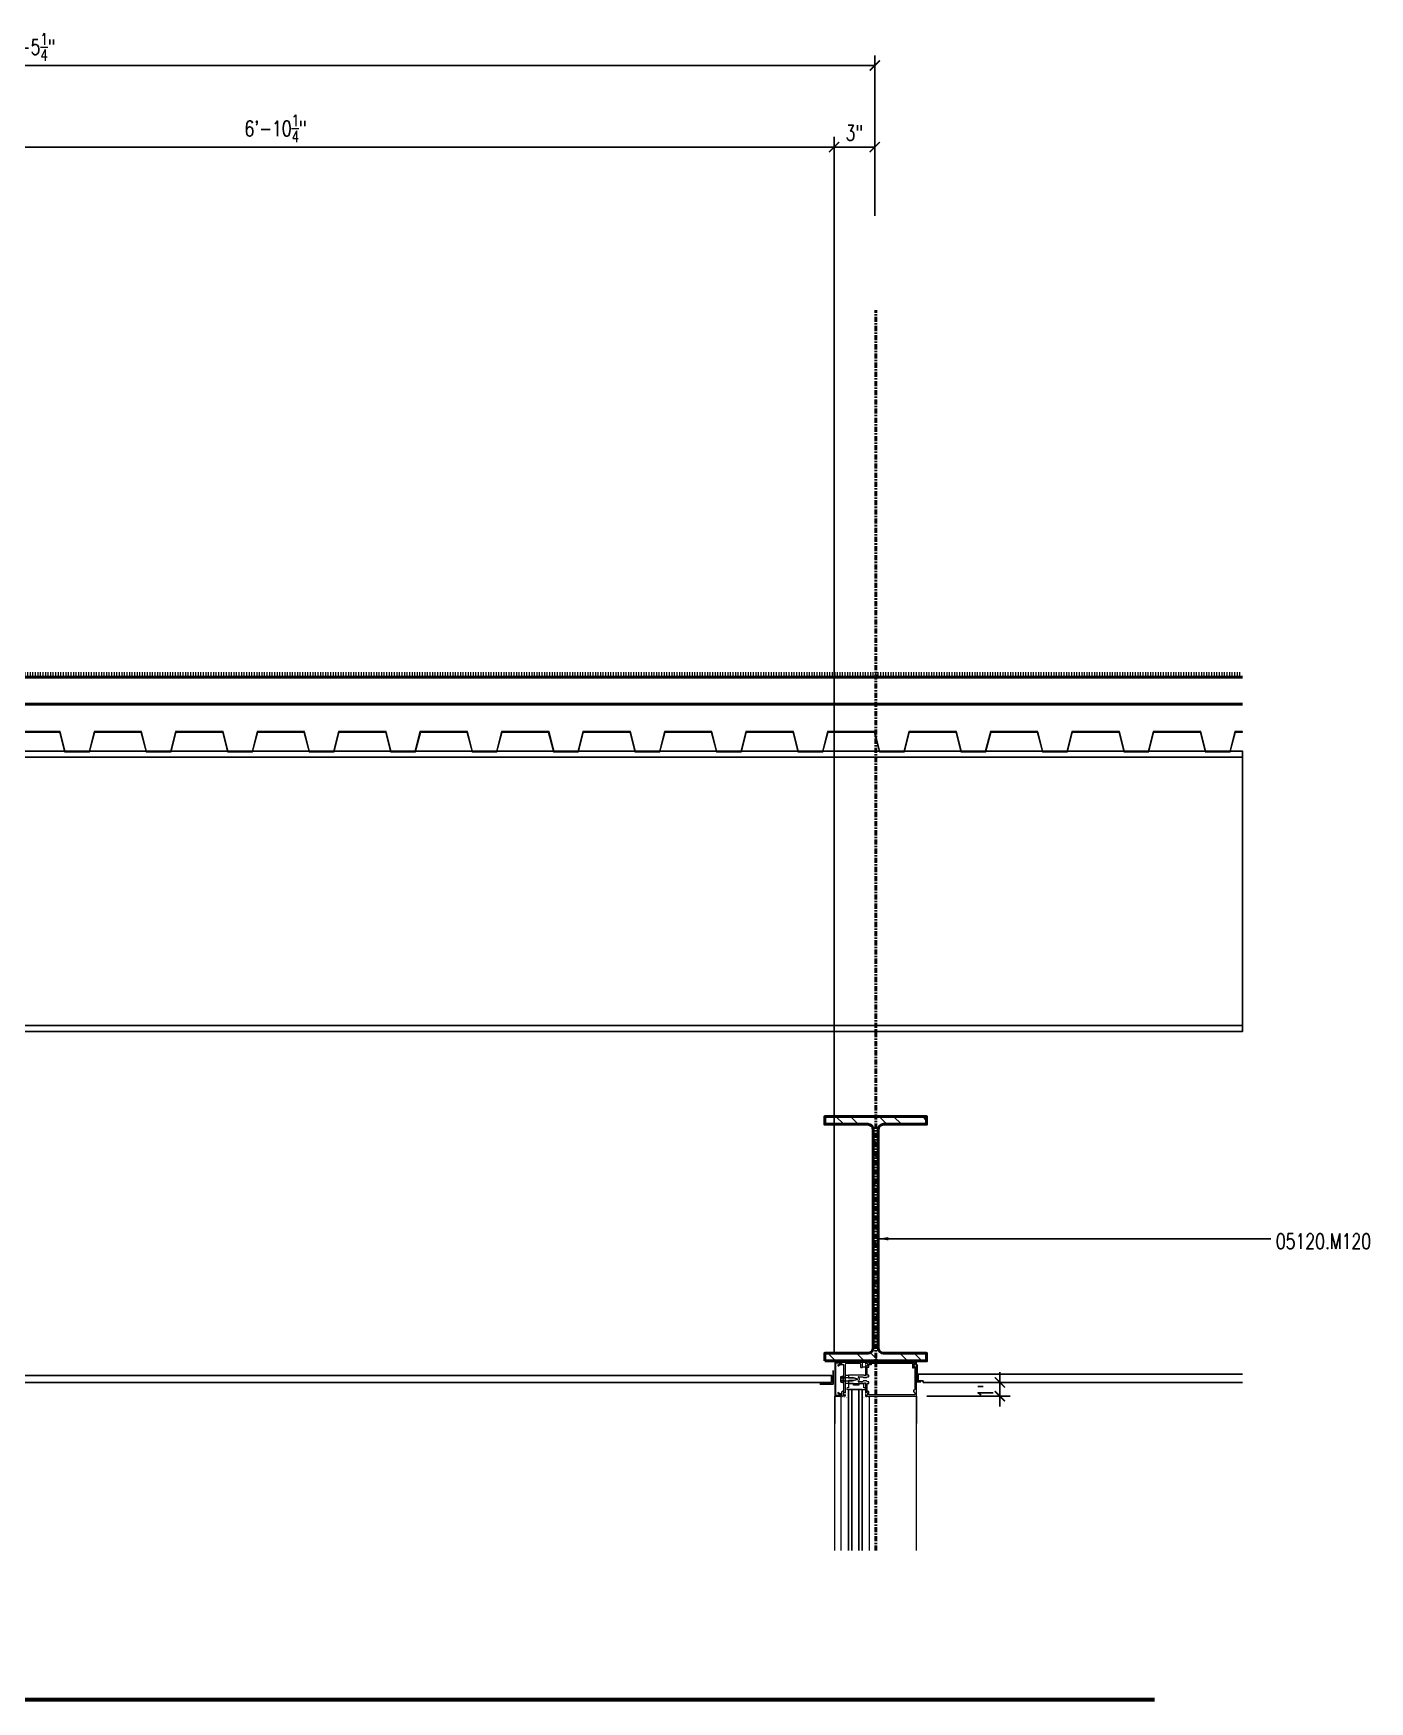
# Model space of a CAD drawing. Header units: inches. Extents: x 4066 to 5785, y 40 to 930.
# Drawn here: x 5203.2 to 5301.6, y 342.2 to 465 of the extents above; entities that cross this region are included whole.
import ezdxf

# ---------------------------------------------------------------- set-up
doc = ezdxf.new("R2010")
doc.units = ezdxf.units.IN
doc.header["$LTSCALE"] = 0.5
doc.header["$MEASUREMENT"] = 0
doc.linetypes.add('CENTER2', pattern=[1.125, 0.75, -0.125, 0.125, -0.125])
doc.layers.get('0').update_dxf_attribs({"lineweight": 18})
doc.layers.get('Defpoints').update_dxf_attribs({"color": 140, "lineweight": 18})
for name, color, linetype, lineweight in [('A-Anno-Dims', 211, 'Continuous', 18), ('A-Anno-Note', 231, 'Continuous', 25), ('A-Detl-Fine', 90, 'Continuous', 18), ('A-Detl-Medm', 31, 'Continuous', 25), ('A-Detl-Patt', 190, 'Continuous', 18), ('A-Detl-Thin', 150, 'Continuous', 18), ('A-Detl-Wide', 213, 'Continuous', 50), ('G-Anno-Ttlb', 213, 'Continuous', 50)]:
    doc.layers.add(name, color=color, linetype=linetype, lineweight=lineweight)
doc.styles.add('Arch-Dim', font='romans.shx', dxfattribs={"width": 0.75})
doc.dimstyles.new('Aec-Arch-I-96', dxfattribs={"dimscale": 96, "dimtxt": 0.09375, "dimasz": 0.0625, "dimexe": 0.0625, "dimexo": 0.0625, "dimgap": 0.03125, "dimtad": 1, "dimdec": 4, "dimzin": 3, "dimdsep": 46, "dimlunit": 4, "dimtxsty": 'Arch-Dim', "dimblk": 'ARCHTICK', "dimcen": 0.09375, "dimazin": 2, "dimtfac": 0.75, "dimtdec": 4, "dimtix": 1, "dimtmove": 2, "dimatfit": 2, "dimfxl": 1, "dimtolj": 1, "dimtzin": 0, "dimarcsym": 0})

# ---------------------------------------------------------------- blocks, each defined once
blk = doc.blocks.new('*U61')
at = {"layer": 'A-Detl-Patt'}
h = blk.add_hatch(dxfattribs=at)
h.set_pattern_fill('ANSI32', color=256, scale=6, style=0)
h.set_pattern_definition([(45, (0, -8.995), (-1.591, 1.591), []), (45, (1.0607, -8.995), (-1.591, 1.591), [])])
edge = h.paths.add_edge_path()
edge.add_line((3.7475, -17.99), (3.7475, -17.42))
edge.add_line((3.7475, -17.42), (0.5775, -17.42))
edge.add_arc((0.5775, -17.02), 0.4, 180, 270, ccw=False)
edge.add_line((0.1775, -17.02), (0.1775, -0.97))
edge.add_arc((0.5775, -0.97), 0.4, 90, 180, ccw=False)
edge.add_line((0.5775, -0.57), (3.7475, -0.57))
edge.add_line((3.7475, -0.57), (3.7475, 0))
edge.add_line((3.7475, 0), (-3.7475, 0))
edge.add_line((-3.7475, 0), (-3.7475, -0.57))
edge.add_line((-3.7475, -0.57), (-0.5775, -0.57))
edge.add_arc((-0.5775, -0.97), 0.4, 0, 90, ccw=False)
edge.add_line((-0.1775, -0.97), (-0.1775, -17.02))
edge.add_arc((-0.5775, -17.02), 0.4, -90, 0, ccw=False)
edge.add_line((-0.5775, -17.42), (-3.7475, -17.42))
edge.add_line((-3.7475, -17.42), (-3.7475, -17.99))
edge.add_line((-3.7475, -17.99), (3.7475, -17.99))
at = {"color": 0, "linetype": 'ByBlock'}
blk.add_lwpolyline([(3.7475, -17.99), (3.7475, -17.42), (0.5775, -17.42, -0.41421356), (0.1775, -17.02), (0.1775, -0.97, -0.41421356), (0.5775, -0.57), (3.7475, -0.57), (3.7475, 0), (-3.7475, 0), (-3.7475, -0.57), (-0.5775, -0.57, -0.41421356), (-0.1775, -0.97), (-0.1775, -17.02, -0.41421356), (-0.5775, -17.42), (-3.7475, -17.42), (-3.7475, -17.99)], format="xyb", close=True, dxfattribs=at)
blk = doc.blocks.new('*U68')
at = {"layer": 'A-Detl-Thin'}
blk.add_lwpolyline([(0, 0.06), (0, 0), (0.92, 0), (1.3, 1.44), (4.7, 1.44), (5.08, 0), (6.92, 0), (7.3, 1.44), (10.7, 1.44), (11.08, 0), (12.92, 0), (13.3, 1.44), (16.7, 1.44), (17.08, 0), (18.92, 0), (19.3, 1.44), (22.7, 1.44), (23.08, 0), (24.92, 0), (25.3, 1.44), (28.7, 1.44), (29.08, 0), (30.92, 0), (31.3, 1.44), (34.7, 1.44), (35.08, 0), (36.92, 0), (37.3, 1.44), (40.7, 1.44), (41.08, 0), (42.92, 0), (43.3, 1.44), (46.7, 1.44), (47.08, 0), (48.92, 0), (49.3, 1.44), (52.7, 1.44), (53.08, 0), (54.92, 0), (55.3, 1.44), (58.7, 1.44), (59.08, 0), (60.92, 0), (61.3, 1.44), (64.7, 1.44), (65.08, 0), (66.92, 0), (67.3, 1.44), (70.7, 1.44), (71.08, 0), (72.92, 0), (73.3, 1.44), (76.7, 1.44), (77.08, 0), (78.92, 0), (79.3, 1.44), (82.7, 1.44), (83.08, 0), (84.92, 0), (85.3, 1.44), (88.7, 1.44), (89.08, 0), (90.92, 0), (91.3, 1.44), (94.7, 1.44), (95.08, 0), (96.92, 0), (97.3, 1.44), (100.7, 1.44), (101.08, 0), (102.92, 0), (103.3, 1.44), (106.7, 1.44), (107.08, 0), (108.92, 0), (109.3, 1.44), (112.7, 1.44), (113.08, 0), (114.92, 0), (115.3, 1.44), (118.7, 1.44), (119.08, 0), (120.92, 0), (121.3, 1.44), (124.7, 1.44), (125.08, 0), (126.92, 0), (127.3, 1.44), (130.7, 1.44), (131.08, 0), (132.92, 0), (133.3, 1.44), (136.7, 1.44), (137.08, 0), (138.92, 0), (139.3, 1.44), (142.7, 1.44), (143.08, 0), (144.92, 0), (145.3, 1.44), (145.81, 1.44), (145.81, 1.5), (145.25, 1.5), (144.88, 0.06), (143.12, 0.06), (142.75, 1.5), (139.25, 1.5), (138.88, 0.06), (137.12, 0.06), (136.75, 1.5), (133.25, 1.5), (132.88, 0.06), (131.12, 0.06), (130.75, 1.5), (127.25, 1.5), (126.88, 0.06), (125.12, 0.06), (124.75, 1.5), (121.25, 1.5), (120.88, 0.06), (119.12, 0.06), (118.75, 1.5), (115.25, 1.5), (114.88, 0.06), (113.12, 0.06), (112.75, 1.5), (109.25, 1.5), (108.88, 0.06), (107.12, 0.06), (106.75, 1.5), (103.25, 1.5), (102.88, 0.06), (101.12, 0.06), (100.75, 1.5), (97.25, 1.5), (96.88, 0.06), (95.12, 0.06), (94.75, 1.5), (91.25, 1.5), (90.88, 0.06), (89.12, 0.06), (88.75, 1.5), (85.25, 1.5), (84.88, 0.06), (83.12, 0.06), (82.75, 1.5), (79.25, 1.5), (78.88, 0.06), (77.12, 0.06), (76.75, 1.5), (73.25, 1.5), (72.88, 0.06), (71.12, 0.06), (70.75, 1.5), (67.25, 1.5), (66.88, 0.06), (65.12, 0.06), (64.75, 1.5), (61.25, 1.5), (60.88, 0.06), (59.12, 0.06), (58.75, 1.5), (55.25, 1.5), (54.88, 0.06), (53.12, 0.06), (52.75, 1.5), (49.25, 1.5), (48.88, 0.06), (47.12, 0.06), (46.75, 1.5), (43.25, 1.5), (42.88, 0.06), (41.12, 0.06), (40.75, 1.5), (37.25, 1.5), (36.88, 0.06), (35.12, 0.06), (34.75, 1.5), (31.25, 1.5), (30.88, 0.06), (29.12, 0.06), (28.75, 1.5), (25.25, 1.5), (24.88, 0.06), (23.12, 0.06), (22.75, 1.5), (19.25, 1.5), (18.88, 0.06), (17.12, 0.06), (16.75, 1.5), (13.25, 1.5), (12.88, 0.06), (11.12, 0.06), (10.75, 1.5), (7.25, 1.5), (6.88, 0.06), (5.12, 0.06), (4.75, 1.5), (1.25, 1.5), (0.88, 0.06), (0, 0.06)], close=True, dxfattribs=at)
at = {"layer": 'A-Detl-Wide'}
blk.add_lwpolyline([(0, 0.06), (0, 5.5), (145.81, 5.5)], dxfattribs=at)
blk = doc.blocks.new('_ArchTick')
at = {"color": 0, "linetype": 'ByBlock', "const_width": 0.15}
blk.add_lwpolyline([(-0.5, -0.5), (0.5, 0.5)], dxfattribs=at)
blk = doc.blocks.new('*D144')
at = {"layer": 'A-Anno-Dims', "color": 0, "lineweight": -2, "transparency": 16777216}
for p, q in [((5274.37, 365.67), (5274.37, 366.42)), ((5272.69, 365.67), (5275.12, 365.67)), ((5274.37, 364.65), (5274.37, 365.67)), ((5268.98, 364.65), (5275.12, 364.65)), ((5274.37, 364.65), (5274.37, 363.9))]:
    blk.add_line(p, q, dxfattribs=at)
at = {"layer": 'Defpoints', "color": 0, "transparency": 16777216}
for p in [(5271.94, 365.67), (5274.37, 365.67), (5268.23, 364.65)]:
    blk.add_point(p, dxfattribs=at)
at = {"layer": 'A-Anno-Dims', "color": 0, "lineweight": -2, "transparency": 16777216, "xscale": 0.75, "yscale": 0.75, "zscale": 0.75}
for p, rotation in [((5274.37, 365.67), 270), ((5274.37, 364.65), 90)]:
    blk.add_blockref('_ArchTick', p, dxfattribs=dict(at, rotation=rotation))
at = {"layer": 'A-Anno-Dims', "color": 0, "transparency": 16777216, "insert": (5273.32, 365.16), "char_height": 1.125, "attachment_point": 5, "rotation": 90, "style": 'Arch-Dim'}
blk.add_mtext('\\A1;1"', dxfattribs=at)
blk = doc.blocks.new('*D146')
at = {"layer": 'A-Anno-Dims', "color": 0, "lineweight": -2, "transparency": 16777216}
for p, q in [((5179.92, 445.37), (5179.92, 457.37)), ((5262.16, 367.9), (5262.16, 457.37)), ((5179.92, 456.62), (5262.16, 456.62))]:
    blk.add_line(p, q, dxfattribs=at)
at = {"layer": 'Defpoints', "color": 0, "transparency": 16777216}
for p in [(5262.16, 456.62), (5179.92, 444.62), (5262.16, 367.15)]:
    blk.add_point(p, dxfattribs=at)
at = {"layer": 'A-Anno-Dims', "color": 0, "lineweight": -2, "transparency": 16777216, "xscale": 0.75, "yscale": 0.75, "zscale": 0.75, "rotation": 180}
blk.add_blockref('_ArchTick', (5179.92, 456.62), dxfattribs=at)
at = {"layer": 'A-Anno-Dims', "color": 0, "lineweight": -2, "transparency": 16777216, "xscale": 0.75, "yscale": 0.75, "zscale": 0.75}
blk.add_blockref('_ArchTick', (5262.16, 456.62), dxfattribs=at)
at = {"layer": 'A-Anno-Dims', "color": 0, "transparency": 16777216, "insert": (5221.04, 457.98), "char_height": 1.125, "attachment_point": 5, "style": 'Arch-Dim'}
blk.add_mtext('\\A1;6\'-10{\\H0.750000x;\\S1/4;}"', dxfattribs=at)
blk = doc.blocks.new('*D147')
at = {"layer": 'A-Anno-Dims', "color": 0, "lineweight": -2, "transparency": 16777216}
for p, q in [((5262.16, 367.9), (5262.16, 457.37)), ((5265.16, 451.55), (5265.16, 457.37)), ((5262.16, 456.62), (5265.16, 456.62))]:
    blk.add_line(p, q, dxfattribs=at)
at = {"layer": 'Defpoints', "color": 0, "transparency": 16777216}
for p in [(5265.16, 456.62), (5265.16, 450.8), (5262.16, 367.15)]:
    blk.add_point(p, dxfattribs=at)
at = {"layer": 'A-Anno-Dims', "color": 0, "lineweight": -2, "transparency": 16777216, "xscale": 0.75, "yscale": 0.75, "zscale": 0.75, "rotation": 180}
blk.add_blockref('_ArchTick', (5262.16, 456.62), dxfattribs=at)
at = {"layer": 'A-Anno-Dims', "color": 0, "lineweight": -2, "transparency": 16777216, "xscale": 0.75, "yscale": 0.75, "zscale": 0.75}
blk.add_blockref('_ArchTick', (5265.16, 456.62), dxfattribs=at)
at = {"layer": 'A-Anno-Dims', "color": 0, "transparency": 16777216, "insert": (5263.66, 457.66), "char_height": 1.125, "attachment_point": 5, "style": 'Arch-Dim'}
blk.add_mtext('\\A1;3"', dxfattribs=at)
blk = doc.blocks.new('*D148')
at = {"layer": 'A-Anno-Dims', "color": 0, "lineweight": -2, "transparency": 16777216}
for p, q in [((5139.92, 445.37), (5139.92, 463.37)), ((5265.16, 451.55), (5265.16, 463.37)), ((5139.92, 462.62), (5265.16, 462.62))]:
    blk.add_line(p, q, dxfattribs=at)
at = {"layer": 'Defpoints', "color": 0, "transparency": 16777216}
for p in [(5265.16, 462.62), (5265.16, 450.8), (5139.92, 444.62)]:
    blk.add_point(p, dxfattribs=at)
at = {"layer": 'A-Anno-Dims', "color": 0, "lineweight": -2, "transparency": 16777216, "xscale": 0.75, "yscale": 0.75, "zscale": 0.75, "rotation": 180}
blk.add_blockref('_ArchTick', (5139.92, 462.62), dxfattribs=at)
at = {"layer": 'A-Anno-Dims', "color": 0, "lineweight": -2, "transparency": 16777216, "xscale": 0.75, "yscale": 0.75, "zscale": 0.75}
blk.add_blockref('_ArchTick', (5265.16, 462.62), dxfattribs=at)
at = {"layer": 'A-Anno-Dims', "color": 0, "transparency": 16777216, "insert": (5202.54, 463.98), "char_height": 1.125, "attachment_point": 5, "style": 'Arch-Dim'}
blk.add_mtext('\\A1;10\'-5{\\H0.750000x;\\S1/4;}"', dxfattribs=at)

msp = doc.modelspace()

# ---------------------------------------------------------------- hatches: boundary and pattern name
at = {"layer": 'A-Detl-Thin'}
h = msp.add_hatch(dxfattribs=at)
h.set_pattern_fill('LINE', color=256, scale=1.5, angle=90, style=0)
h.set_pattern_definition([(90, (5311.91664, 417.59097), (0.1875, 1e-17), [])])
h.paths.add_polyline_path([(5146.41751, 417.96597), (5146.41751, 417.59097), (5292.22557, 417.59097), (5292.22557, 417.96597)], flags=0)

# ---------------------------------------------------------------- linework, layer by layer
at = {"layer": 'A-Detl-Fine'}
for p, q in [((5262.635, 366.05225), (5262.635, 365.74787)), ((5262.6473, 366.08666), (5262.666, 366.08666)), ((5262.666, 366.08666), (5262.666, 365.71347)), ((5262.66993, 366.10298), (5262.80961, 366.10298)), ((5262.80961, 366.15007), (5262.80961, 365.65007)), ((5262.80961, 366.15007), (5262.84961, 366.15007)), ((5262.84961, 366.15007), (5262.84961, 365.65007)), ((5262.84961, 366.02545), (5263.51461, 366.02545)), ((5262.97461, 366.21307), (5263.22461, 366.21307)), ((5263.84961, 365.90007), (5263.51461, 366.02545)), ((5264.22484, 367.14967), (5264.47484, 367.14967)), ((5264.47484, 366.78967), (5264.22484, 366.78967)), ((5262.6473, 365.71347), (5262.666, 365.71347)), ((5262.66993, 366.00152), (5262.80961, 366.00152)), ((5262.66993, 365.7986), (5262.80961, 365.7986)), ((5262.66993, 365.69715), (5262.80961, 365.69715)), ((5262.80961, 365.65007), (5262.84961, 365.65007)), ((5262.84961, 365.77468), (5263.51461, 365.77468)), ((5263.22461, 365.58707), (5262.97461, 365.58707)), ((5263.22461, 365.27507), (5263.16211, 365.27507)), ((5263.16211, 365.15007), (5264.41211, 365.15007)), ((5263.59961, 365.58707), (5263.22461, 365.58707)), ((5263.22461, 365.58707), (5263.22461, 365.27507)), ((5263.51461, 365.77468), (5263.84961, 365.90007)), ((5263.59961, 365.46207), (5263.59961, 365.58707)), ((5263.97461, 365.46207), (5263.59961, 365.46207)), ((5264.34961, 365.58707), (5263.97461, 365.58707)), ((5263.97461, 365.58707), (5263.97461, 365.46207)), ((5264.34961, 365.27507), (5264.34961, 365.58707)), ((5264.41211, 365.27507), (5264.34961, 365.27507)), ((5262.68485, 364.58951), (5262.68485, 364.65031)), ((5262.68574, 353.29375), (5262.68576, 364.58957)), ((5264.76436, 364.59106), (5264.76436, 364.65007)), ((5264.76525, 353.29375), (5264.76527, 364.59106))]:
    msp.add_line(p, q, dxfattribs=at)
at = {"layer": 'A-Detl-Fine', "const_width": 0.01111}
for points in [[(5262.95776, 365.11876), (5263.20207, 365.11876)], [(5264.42312, 365.11876), (5264.17881, 365.11876)], [(5263.21256, 364.51473), (5262.68485, 364.58951)], [(5264.23666, 364.51628), (5264.76436, 364.59106)]]:
    msp.add_lwpolyline(points, dxfattribs=at)
at = {"layer": 'A-Detl-Fine'}
for centre, radius, start, end in [((5262.68931, 366.05225), 0.05431, 110.9107, 249.0893), ((5262.79985, 365.90007), 0.16485, 142.0123, 217.9877), ((5262.68931, 365.74787), 0.05431, 110.9107, 249.0893), ((5263.16211, 365.21257), 0.0625, 90, 270), ((5264.41211, 365.21257), 0.0625, 270, 90)]:
    msp.add_arc(centre, radius, start, end, dxfattribs=at)
at = {"layer": 'A-Detl-Medm'}
for p, q in [((5185.41174, 411.70073), (5292.22557, 411.70073)), ((5183.41174, 391.94073), (5292.22557, 391.94073)), ((5268.35059, 365.77807), (5268.35059, 366.27507)), ((5268.35059, 366.27507), (5292.22556, 366.27507)), ((5268.35059, 365.77807), (5268.72559, 365.77807)), ((5268.72559, 365.65007), (5268.72559, 365.77807)), ((5268.72559, 365.65007), (5292.22556, 365.65007))]:
    msp.add_line(p, q, dxfattribs=at)
at = {"layer": 'A-Detl-Medm', "linetype": 'Continuous'}
for p, q in [((5264.22461, 365.13868), (5263.22461, 365.13868)), ((5263.22551, 365.13868), (5263.2255, 353.29375)), ((5263.4755, 353.29375), (5263.47551, 365.13868)), ((5263.97551, 365.13868), (5263.9755, 353.29375)), ((5264.2255, 353.29375), (5264.22551, 365.13868))]:
    msp.add_line(p, q, dxfattribs=at)
at = {"layer": 'A-Detl-Medm'}
msp.add_lwpolyline([(5185.41174, 391.49073), (5183.41174, 391.49073), (5183.41174, 393.82073), (5188.16174, 393.82073), (5188.16174, 409.82073), (5183.41174, 409.82073), (5183.41174, 410.65073), (5184.91174, 410.65073, 0.414213562), (5185.41174, 411.15073), (5185.41174, 412.15073), (5292.22557, 412.15073), (5292.22557, 391.49073), (5185.41174, 391.49073)], format="xyb", close=True, dxfattribs=at)
msp.add_lwpolyline([(5261.97461, 365.6656), (5146.16677, 365.66562), (5146.16677, 366.16562), (5261.97461, 366.1656)], close=True, dxfattribs=at)
for points in [[(5262.09961, 366.5406), (5262.09961, 365.5406), (5261.09961, 365.5406)], [(5268.31934, 366.96257), (5268.28809, 366.93132), (5268.28809, 365.71257), (5268.53809, 365.71257)]]:
    msp.add_lwpolyline(points, dxfattribs=at)
at = {"layer": 'A-Detl-Medm', "linetype": 'Continuous', "const_width": 0.01111}
msp.add_lwpolyline([(5263.97461, 364.89438), (5263.47461, 364.89438)], dxfattribs=at)
at = {"layer": 'A-Detl-Thin'}
for p, q in [((5262.66861, 367.15007), (5262.22461, 367.15007)), ((5262.22461, 367.15007), (5262.22461, 364.65007)), ((5262.28461, 367.10007), (5262.64861, 367.10007)), ((5262.28461, 364.70007), (5262.28461, 367.10007)), ((5262.45861, 366.95863), (5262.64123, 367.06407)), ((5262.60378, 366.95007), (5262.49861, 366.88934)), ((5262.87461, 366.95007), (5262.60378, 366.95007)), ((5262.64861, 367.10007), (5262.64861, 367.07007)), ((5262.72861, 367.07007), (5262.72861, 367.09007)), ((5262.73861, 367.08007), (5262.73861, 367.12007)), ((5262.76861, 367.15007), (5264.22461, 367.15007)), ((5262.84961, 366.20007), (5262.87461, 366.22507)), ((5262.84961, 365.91507), (5262.84961, 366.20007)), ((5262.97461, 366.03307), (5262.84961, 366.03307)), ((5262.87461, 366.22507), (5262.87461, 366.95007)), ((5262.97461, 366.99007), (5262.97461, 366.12507)), ((5262.97461, 366.21307), (5262.97461, 366.15057)), ((5262.97461, 366.12507), (5262.98961, 366.11007)), ((5262.98961, 366.11007), (5262.97461, 366.09507)), ((5262.97461, 366.09507), (5262.97461, 365.70507)), ((5264.06461, 367.05007), (5263.03461, 367.05007)), ((5263.22461, 366.17307), (5263.20961, 366.15807)), ((5263.20961, 366.15807), (5263.22461, 366.14307)), ((5263.22461, 366.07007), (5263.20961, 366.05507)), ((5263.20961, 366.05507), (5263.22461, 366.04007)), ((5264.38861, 366.21307), (5263.22461, 366.21307)), ((5263.22461, 366.21307), (5263.22461, 366.17307)), ((5263.22461, 366.21307), (5263.22461, 366.15057)), ((5263.22461, 366.14307), (5263.22461, 366.07007)), ((5263.22461, 366.04007), (5263.22461, 366.00007)), ((5263.94599, 366.08807), (5264.27361, 366.08807)), ((5264.12461, 366.78007), (5264.12461, 366.99007)), ((5264.19461, 366.75007), (5264.15461, 366.75007)), ((5264.22461, 367.15007), (5264.22461, 366.78007)), ((5264.33361, 366.02807), (5264.53961, 366.02807)), ((5264.39861, 366.16307), (5264.39861, 366.20307)), ((5264.46461, 366.15307), (5264.40861, 366.15307)), ((5264.47461, 367.13007), (5264.47461, 367.04807)), ((5264.47461, 366.89207), (5264.47461, 366.54007)), ((5264.47461, 366.54007), (5264.48961, 366.52507)), ((5264.48961, 366.52507), (5264.47461, 366.51007)), ((5264.47461, 366.51007), (5264.47461, 366.16307)), ((5264.70461, 367.15007), (5264.49461, 367.15007)), ((5264.5641, 367.06407), (5264.57461, 367.06407)), ((5264.57461, 366.87607), (5264.5641, 366.87607)), ((5264.59961, 366.21307), (5264.59961, 366.79507)), ((5264.59961, 366.79507), (5264.70461, 366.79507)), ((5264.69461, 366.21307), (5264.59961, 366.21307)), ((5264.59961, 366.08807), (5264.69461, 366.08807)), ((5264.62461, 367.01407), (5264.62461, 366.92607)), ((5264.72461, 367.08007), (5264.72461, 367.13007)), ((5264.80561, 367.08007), (5264.72461, 367.08007)), ((5264.72461, 366.81507), (5264.72461, 367.02007)), ((5264.72461, 367.02007), (5264.80561, 367.02007)), ((5264.72461, 366.11807), (5264.72461, 366.18307)), ((5268.07471, 366.99226), (5268.01859, 366.83807)), ((5268.01859, 366.83807), (5268.07059, 366.83807)), ((5268.20852, 367.12607), (5268.07471, 366.99226)), ((5268.10059, 366.80807), (5268.10059, 365.15507)), ((5268.22559, 364.65007), (5268.22559, 367.119)), ((5262.64123, 364.73607), (5262.45861, 364.84151)), ((5262.49861, 364.91079), (5262.60378, 364.85007)), ((5262.60378, 364.85007), (5262.73861, 364.85007)), ((5262.73861, 364.85007), (5262.73861, 364.96407)), ((5262.79861, 365.02407), (5262.87461, 365.02407)), ((5262.82461, 364.87407), (5262.82461, 364.78607)), ((5262.86461, 365.90007), (5262.84961, 365.91507)), ((5262.84961, 365.88507), (5262.86461, 365.90007)), ((5262.84961, 365.60007), (5262.84961, 365.88507)), ((5262.97461, 365.76707), (5262.84961, 365.76707)), ((5262.87461, 365.57507), (5262.84961, 365.60007)), ((5262.87461, 365.02407), (5262.87461, 365.57507)), ((5262.88511, 364.92407), (5262.87461, 364.92407)), ((5262.97461, 365.70507), (5262.98961, 365.69007)), ((5262.98961, 365.69007), (5262.97461, 365.67507)), ((5262.97461, 365.67507), (5262.97461, 364.90807)), ((5262.97461, 365.64957), (5262.97461, 365.58707)), ((5263.22461, 365.76007), (5263.20961, 365.74507)), ((5263.20961, 365.74507), (5263.22461, 365.73007)), ((5263.22461, 365.65707), (5263.20961, 365.64207)), ((5263.20961, 365.64207), (5263.22461, 365.62707)), ((5263.22461, 366.00007), (5263.65461, 366.00007)), ((5263.65461, 365.80007), (5263.22461, 365.80007)), ((5263.22461, 365.80007), (5263.22461, 365.76007)), ((5263.22461, 365.73007), (5263.22461, 365.65707)), ((5263.22461, 365.64957), (5263.22461, 365.58707)), ((5263.22461, 365.62707), (5263.22461, 365.58707)), ((5263.22461, 365.58707), (5264.38861, 365.58707)), ((5263.65461, 366.00007), (5263.87272, 365.94162)), ((5263.87272, 365.85851), (5263.65461, 365.80007)), ((5264.27361, 365.71207), (5263.94599, 365.71207)), ((5264.53961, 365.77207), (5264.33361, 365.77207)), ((5264.39861, 365.59707), (5264.39861, 365.63707)), ((5264.40861, 365.64707), (5264.46461, 365.64707)), ((5264.47461, 365.63707), (5264.47461, 365.29007)), ((5264.47461, 365.29007), (5264.48961, 365.27507)), ((5264.48961, 365.27507), (5264.47461, 365.26007)), ((5264.47461, 365.26007), (5264.47461, 364.90807)), ((5264.5641, 364.92407), (5264.57461, 364.92407)), ((5264.69461, 365.71207), (5264.59961, 365.71207)), ((5264.59961, 365.00507), (5264.59961, 365.58707)), ((5264.59961, 365.58707), (5264.69461, 365.58707)), ((5264.70461, 365.00507), (5264.59961, 365.00507)), ((5264.62461, 364.87407), (5264.62461, 364.78607)), ((5264.72461, 365.61707), (5264.72461, 365.68207)), ((5264.72461, 364.78007), (5264.72461, 364.98507)), ((5268.04059, 365.09507), (5268.00559, 365.09507)), ((5268.00559, 365.09507), (5268.00559, 364.97007)), ((5268.00559, 364.97007), (5268.04059, 364.97007)), ((5268.10059, 364.91007), (5268.10059, 364.78007)), ((5262.22461, 364.65007), (5262.22461, 362.65007)), ((5262.22461, 364.65007), (5262.66861, 364.65007)), ((5262.2255, 353.29375), (5262.22551, 364.65007)), ((5262.64861, 364.70007), (5262.28461, 364.70007)), ((5262.64861, 364.73007), (5262.64861, 364.70007)), ((5262.65849, 364.65011), (5262.68806, 364.65812)), ((5262.65849, 364.65007), (5262.65849, 364.65011)), ((5262.72861, 364.71007), (5262.72861, 364.73007)), ((5262.73861, 364.68007), (5262.73861, 364.72007)), ((5262.95461, 364.65007), (5262.76861, 364.65007)), ((5262.87461, 364.73607), (5262.88511, 364.73607)), ((5262.97461, 364.75207), (5262.97461, 364.67007)), ((5264.47461, 364.75207), (5264.47461, 364.67007)), ((5264.49461, 364.65007), (5268.22559, 364.65007)), ((5264.57461, 364.73607), (5264.5641, 364.73607)), ((5268.07059, 364.75007), (5264.75461, 364.75007)), ((5268.22557, 353.29375), (5268.22559, 364.65007)), ((5268.22559, 364.65007), (5268.22559, 362.65007))]:
    msp.add_line(p, q, dxfattribs=at)
msp.add_lwpolyline([(5264.75061, 367.09007, -0.414213562), (5264.73061, 367.11007), (5264.73061, 367.15007), (5268.20659, 367.15007, -0.668178638), (5268.21013, 367.14153), (5268.11866, 367.05007), (5268.01859, 367.05007), (5268.01859, 366.83807), (5268.05059, 366.83807), (5267.98447, 366.72354, -0.767326988), (5267.95659, 366.73101), (5267.95659, 367.07007), (5264.90061, 367.07007), (5264.90061, 367.01007, -0.414213562), (5264.84061, 366.95007), (5264.76061, 366.95007, -1), (5264.76061, 367.01007), (5264.83561, 367.01007), (5264.83561, 367.09007)], format="xyb", close=True, dxfattribs=at)
for centre, radius, start, end in [((5262.47861, 366.92399), 0.04, 120, 300), ((5262.68861, 367.08007), 0.05, 198.6629249, 0), ((5262.68861, 367.07007), 0.04, 180, 0), ((5262.66861, 367.09007), 0.06, 0, 90), ((5262.76861, 367.12007), 0.03, 90, 180), ((5263.03461, 366.99007), 0.06, 90, 180), ((5263.94599, 366.06807), 0.02, 90, 243.3313394), ((5263.86161, 365.90007), 0.168, 296.6686606, 63.3313394), ((5264.06461, 366.99007), 0.06, 0, 90), ((5264.15461, 366.78007), 0.03, 180, 270), ((5264.19461, 366.78007), 0.03, 270, 0), ((5264.33361, 366.08807), 0.06, 180, 270), ((5264.38861, 366.20307), 0.01, 0, 90), ((5264.40861, 366.16307), 0.01, 180, 270), ((5264.46461, 366.16307), 0.01, 270, 360), ((5264.49461, 367.13007), 0.02, 90, 180), ((5264.48961, 367.04807), 0.015, 180, 315.1896881), ((5264.48961, 366.89207), 0.015, 44.8103119, 180), ((5264.5641, 366.97407), 0.09, 90, 135.1896881), ((5264.5641, 366.96607), 0.09, 224.8103119, 270), ((5264.53961, 366.08807), 0.06, 270, 360), ((5264.57461, 367.01407), 0.05, 0, 90), ((5264.57461, 366.92607), 0.05, 270, 0), ((5264.69461, 366.18307), 0.03, 0, 90), ((5264.69461, 366.11807), 0.03, 270, 0), ((5264.70461, 367.13007), 0.02, 0, 90), ((5264.70461, 366.81507), 0.02, 270, 0), ((5264.80561, 367.05007), 0.03, 270, 90), ((5268.07059, 366.80807), 0.03, 0, 90), ((5268.21559, 367.119), 0.01, 0, 135), ((5262.47861, 364.87615), 0.04, 60, 240), ((5262.79861, 364.96407), 0.06, 90, 180), ((5262.87461, 364.87407), 0.05, 90, 180), ((5262.87461, 364.78607), 0.05, 180, 270), ((5262.88511, 364.83407), 0.09, 44.8103119, 90), ((5262.95961, 364.90807), 0.015, 224.8103119, 0), ((5263.86158, 365.90007), 0.04302, 285, 75), ((5263.94599, 365.73207), 0.02, 116.6686606, 270), ((5264.33361, 365.71207), 0.06, 90, 180), ((5264.38861, 365.59707), 0.01, 270, 0), ((5264.40861, 365.63707), 0.01, 90, 180), ((5264.46461, 365.63707), 0.01, 0, 90), ((5264.48961, 364.90807), 0.015, 180, 315.1896881), ((5264.5641, 364.83407), 0.09, 90, 135.1896881), ((5264.53961, 365.71207), 0.06, 0, 90), ((5264.57461, 364.87407), 0.05, 0, 90), ((5264.57461, 364.78607), 0.05, 270, 0), ((5264.69461, 365.68207), 0.03, 0, 90), ((5264.69461, 365.61707), 0.03, 270, 0), ((5264.70461, 364.98507), 0.02, 0, 90), ((5264.75461, 364.78007), 0.03, 180, 270), ((5268.04059, 365.15507), 0.06, 270, 0), ((5268.04059, 364.91007), 0.06, 0, 90), ((5268.07059, 364.78007), 0.03, 270, 0), ((5262.68861, 364.72007), 0.05, 0, 161.3370751), ((5262.68861, 364.73007), 0.04, 0, 180), ((5262.66861, 364.71007), 0.06, 270, 0), ((5262.76861, 364.68007), 0.03, 180, 270), ((5262.88511, 364.82607), 0.09, 270, 315.1896881), ((5262.95961, 364.75207), 0.015, 360, 135.1896881), ((5262.95461, 364.67007), 0.02, 270, 0), ((5264.48961, 364.75207), 0.015, 44.8103119, 180), ((5264.49461, 364.67007), 0.02, 180, 270), ((5264.5641, 364.82607), 0.09, 224.8103119, 270)]:
    msp.add_arc(centre, radius, start, end, dxfattribs=at)
at = {"layer": 'A-Detl-Wide', "linetype": 'CENTER2'}
msp.add_line((5265.2251, 353.29375), (5265.2251, 444.61564), dxfattribs=at)
at = {"layer": 'A-Detl-Wide'}
for points in [[(5292.22557, 417.59097), (5146.41751, 417.59097)], [(5148.55824, 415.59097), (5292.22557, 415.59097)]]:
    msp.add_lwpolyline(points, dxfattribs=at)
at = {"layer": 'G-Anno-Ttlb'}
msp.add_lwpolyline([(5109.86028, 342.31633, 0.3, 0.3, 0), (5285.77426, 342.31633, 0.3, 0.3, 0)], format="xyseb", dxfattribs=at)

# ---------------------------------------------------------------- block references
at = {"layer": 'A-Detl-Wide'}
msp.add_blockref('*U68', (5146.41751, 412.09097), dxfattribs=at)
at = {"layer": 'A-Detl-Wide', "xscale": -1}
msp.add_blockref('*U61', (5265.2251, 385.24003), dxfattribs=at)

# ---------------------------------------------------------------- texts
at = {"layer": 'A-Anno-Note', "insert": (5294.69006, 376.62003), "char_height": 1.125, "attachment_point": 1, "style": 'Arch-Dim'}
msp.add_mtext('05120.M120', dxfattribs=at)

# ---------------------------------------------------------------- dimensions: what is measured, and where the dimension line sits
at = {"layer": 'A-Anno-Dims'}
for base, p1, p2, picture, middle in [((5265.1626, 462.61564), (5139.91632, 444.61564), (5265.1626, 450.79885), '*D148', (5202.53946, 463.97501)), ((5262.16211, 456.61564), (5179.91674, 444.61564), (5262.16211, 367.15007), '*D146', (5221.03942, 457.97501)), ((5265.1626, 456.61564), (5262.16211, 367.15007), (5265.1626, 450.79885), '*D147', (5263.66235, 457.66028))]:
    dim = msp.add_linear_dim(base=base, p1=p1, p2=p2, dimstyle='Aec-Arch-I-96', override={"dimscale": 12}, dxfattribs=at)
    dim.commit()
    dim.dimension.update_dxf_attribs({"geometry": picture, "text_midpoint": middle})
dim = msp.add_linear_dim(base=(5274.36758, 365.66562), p1=(5268.22561, 364.65008), p2=(5271.93769, 365.66562), angle=90, dimstyle='Aec-Arch-I-96', override={"dimscale": 12}, dxfattribs=at)
dim.commit()
dim.dimension.update_dxf_attribs({"geometry": '*D144', "text_midpoint": (5273.32294, 365.15785)})

# ---------------------------------------------------------------- leaders
at = {"layer": 'A-Anno-Note'}
msp.add_leader([(5265.4026, 376.24503), (5294.31506, 376.24503)], dimstyle='Aec-Arch-I-96', override={"dimscale": 12}, dxfattribs=at)

doc.saveas('drawing.dxf')
